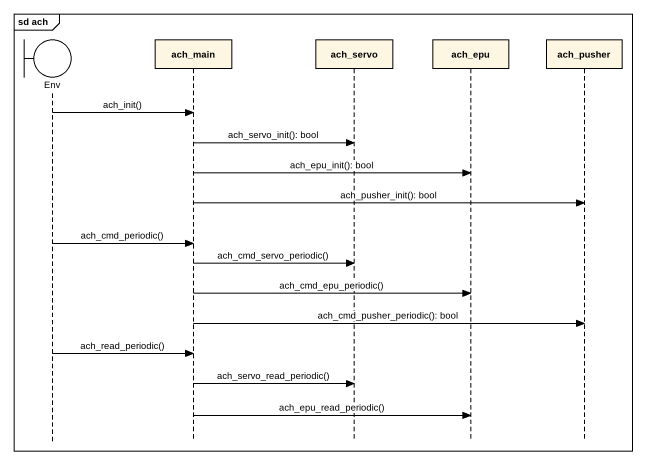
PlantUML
@startuml
mainframe sd ach
hide footbox
boundary Env
participant ach_main
participant ach_servo
participant ach_epu
participant ach_pusher

Env -> ach_main : ach_init()
ach_main -> ach_servo : ach_servo_init(): bool
ach_main -> ach_epu : ach_epu_init(): bool
ach_main -> ach_pusher : ach_pusher_init(): bool
Env -> ach_main : ach_cmd_periodic()
ach_main -> ach_servo : ach_cmd_servo_periodic()
ach_main -> ach_epu : ach_cmd_epu_periodic()
ach_main -> ach_pusher : ach_cmd_pusher_periodic(): bool
Env -> ach_main : ach_read_periodic()
ach_main -> ach_servo : ach_servo_read_periodic()
ach_main -> ach_epu : ach_epu_read_periodic()
@enduml
